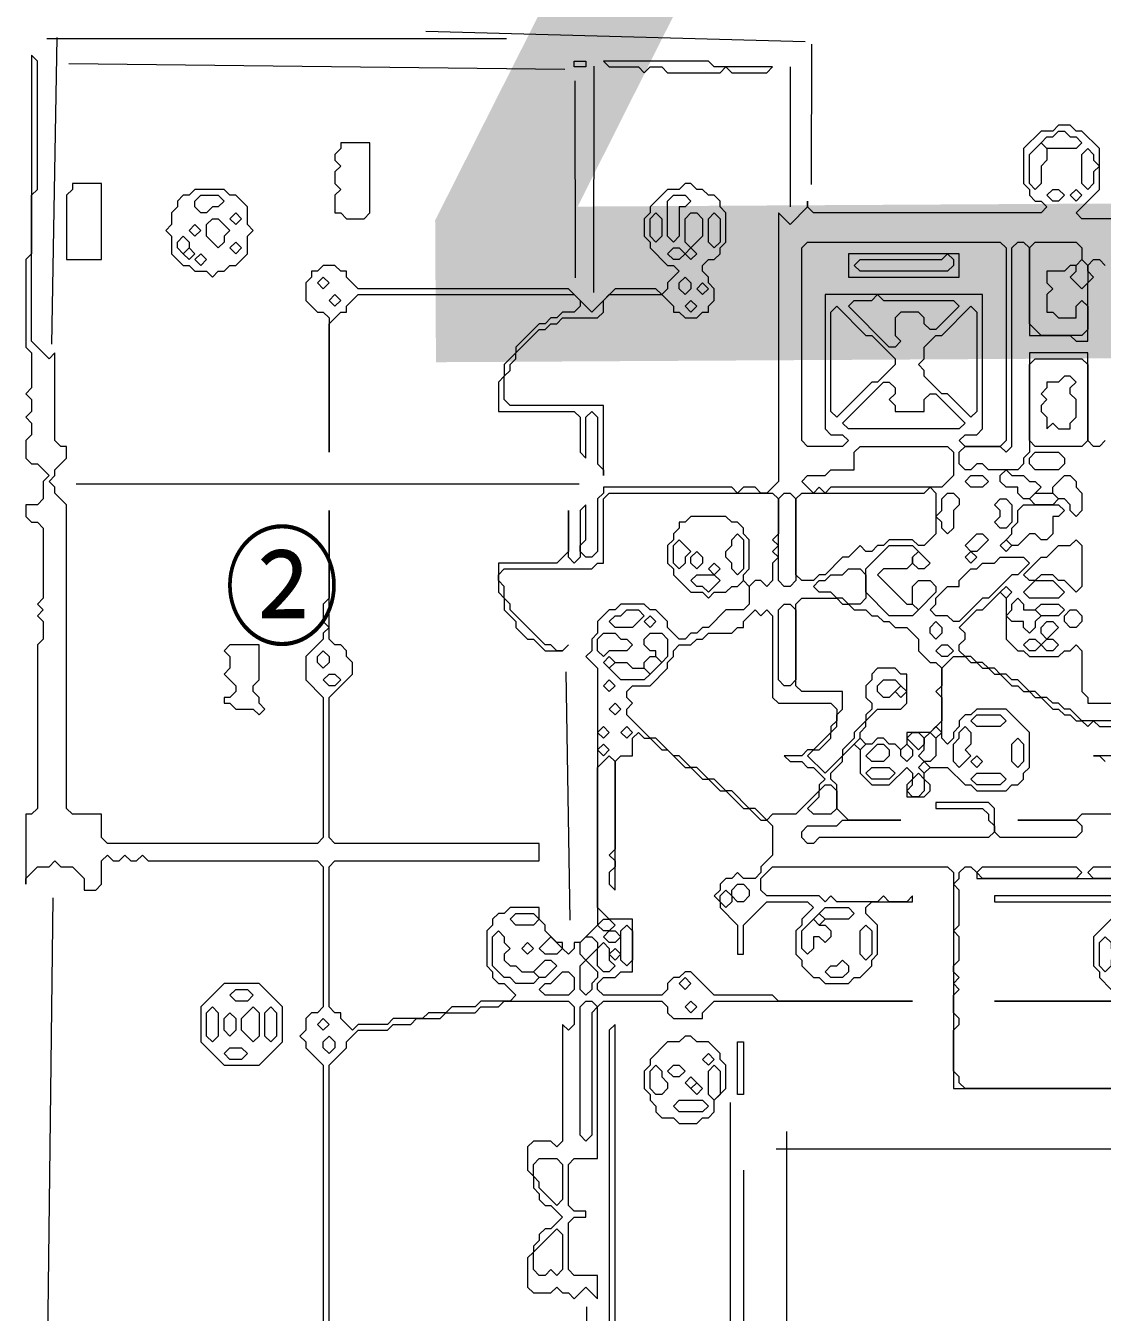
# Model space of a CAD drawing. Extents: x -538 to 2048, y 10 to 1392.
# Drawn here: x 752 to 936.5, y 846.7 to 1067 of the extents above; entities that cross this region are included whole.
import ezdxf

# ---------------------------------------------------------------- set-up
doc = ezdxf.new("R2010")
doc.units = 0
for name, color, linetype, lineweight in [('OCR_TEXT', 6, 'Continuous', 0), ('TRACE_CURVE', 6, 'Continuous', 0), ('TRACE_STRAIGHT', 5, 'Continuous', 0), ('TRACE_TEXT_SYMBOL', 6, 'Continuous', 0)]:
    doc.layers.add(name, color=color, linetype=linetype, lineweight=lineweight)
doc.styles.add('wqy-unicode', font='wqy-unicode.lff')

msp = doc.modelspace()

# ---------------------------------------------------------------- linework, layer by layer
at = {"layer": 'TRACE_CURVE', "color": 6}
for points in [[(753, 1062), (753, 1028), (752, 1027), (752, 1012), (753, 1011), (753, 1005), (752, 1004), (753, 1003), (753, 1001), (752, 1000), (753, 999), (753, 997), (752, 996), (752, 993), (753, 992), (754, 992), (756, 990), (755, 989), (755, 986), (754, 985), (752, 985), (752, 983), (753, 982), (754, 982), (755, 981), (755, 969), (754, 968), (755, 967), (754, 966), (755, 965), (755, 962), (754, 961), (754, 933), (753, 932), (752, 932), (752, 920), (752, 921), (754, 923), (756, 923), (757, 924), (758, 923), (760, 923), (762, 921), (762, 919), (764, 919), (765, 920), (765, 924), (766, 925), (767, 924), (768, 924), (769, 925), (770, 924), (771, 924), (772, 925), (773, 924), (802, 924), (803, 923), (803, 899), (802, 898), (801, 898), (800, 897), (800, 895), (799, 894), (800, 893)], [(804, 923), (805, 924), (840, 924), (840, 927), (805, 927), (804, 928), (804, 952), (808, 956), (808, 958), (807, 959), (807, 960), (806, 961), (805, 961), (804, 962), (804, 984), (804, 969), (803, 968), (803, 965), (804, 964), (803, 963), (803, 962), (800, 959), (800, 955), (803, 952), (803, 928), (802, 927), (766, 927), (765, 928), (765, 932), (760, 932), (759, 933), (759, 985), (757, 987), (757, 988), (756, 989), (757, 990), (757, 991), (759, 993), (759, 995), (758, 995), (757, 996), (757, 1011), (756, 1010), (753, 1013), (753, 1038), (754, 1039), (754, 1061), (753, 1062)], [(960, 1034), (933, 1034), (932, 1035), (936, 1039), (936, 1046), (933, 1049), (932, 1049), (931, 1050), (929, 1050), (928, 1049), (926, 1049), (923, 1046), (923, 1040), (924, 1039), (924, 1038), (925, 1037), (926, 1037), (927, 1036), (926, 1035), (887, 1035), (886, 1036), (886, 1037), (886, 1036), (883, 1033), (881, 1035), (881, 989), (879, 987), (878, 987), (877, 988), (875, 988), (874, 987), (873, 988), (851, 988), (851, 987), (850, 986), (850, 977), (849, 976), (848, 976), (847, 977), (847, 978), (848, 979), (848, 985), (847, 984), (847, 976), (846, 975), (845, 976), (845, 984), (845, 977), (843, 975), (833, 975), (833, 970), (834, 969), (834, 967), (836, 965)], [(937, 996), (936, 995), (935, 995), (934, 996), (934, 1011), (924, 1011), (924, 994), (923, 993), (923, 992), (922, 991), (917, 991), (916, 992), (915, 992), (914, 991), (913, 991), (912, 992), (912, 994), (913, 995), (919, 995), (920, 994), (921, 995), (921, 1029), (922, 1030), (923, 1030), (924, 1029), (924, 1014), (931, 1014), (932, 1013), (934, 1013), (934, 1023), (935, 1024), (934, 1025), (934, 1026), (935, 1027), (936, 1027), (937, 1026)], [(836, 965), (836, 964), (838, 962), (839, 962), (841, 960), (844, 960), (845, 961), (844, 960), (843, 960), (842, 961), (841, 961), (835, 967), (835, 968), (834, 969), (834, 971), (833, 972), (833, 973), (834, 974), (849, 974), (850, 975), (851, 975), (851, 986), (852, 987), (880, 987), (881, 986), (881, 980), (880, 979), (881, 978), (880, 977), (881, 976), (880, 975), (880, 972), (879, 971), (878, 972), (877, 972), (876, 971), (875, 972), (875, 973), (876, 974), (876, 979), (875, 980), (875, 981), (874, 982), (873, 982), (872, 983), (866, 983), (865, 982), (864, 982), (864, 981), (863, 980), (863, 979), (862, 978), (862, 975), (863, 974), (863, 973), (866, 970), (868, 970), (869, 969), (870, 970), (872, 970), (873, 971), (874, 971), (875, 972), (876, 971)], [(876, 971), (876, 968), (875, 967), (872, 967), (869, 964), (868, 964), (867, 963), (866, 963), (865, 962), (864, 962), (862, 964), (862, 965), (860, 967), (859, 967), (858, 968), (854, 968), (853, 967), (852, 967), (850, 965), (850, 963), (849, 962), (849, 960), (848, 959), (850, 957), (850, 913), (847, 910), (846, 910), (846, 909), (845, 908), (844, 909), (844, 910), (843, 910), (841, 912), (841, 913), (840, 914), (840, 916), (835, 916), (834, 915), (833, 915), (832, 914), (832, 913), (831, 912), (831, 906), (832, 905), (832, 904), (833, 903), (834, 903), (836, 901), (835, 900), (830, 900), (829, 899), (825, 899), (824, 898), (821, 898), (820, 897), (815, 897), (814, 896), (809, 896), (808, 895), (806, 897), (806, 898), (805, 898), (804, 899), (804, 923)], [(943, 948), (933, 948), (931, 950), (930, 950), (929, 951), (928, 951), (927, 952), (926, 952), (925, 953), (924, 953), (922, 955), (921, 955), (920, 956), (919, 956), (918, 957), (917, 957), (916, 958), (915, 958), (914, 959), (913, 959), (912, 960), (912, 961), (913, 962), (913, 963), (912, 964), (915, 967), (916, 967), (919, 970), (920, 969), (920, 962), (922, 960), (923, 960), (924, 959), (929, 959), (930, 960), (931, 960), (932, 961), (933, 960), (933, 953), (934, 952), (934, 951), (943, 951)], [(884, 968), (885, 969), (891, 969), (892, 968), (893, 968), (894, 967), (896, 967), (897, 966), (898, 966), (899, 965), (900, 965), (901, 964), (903, 964), (905, 962), (905, 960), (907, 958), (908, 958), (909, 957), (909, 954), (908, 953), (909, 952), (909, 948), (907, 946), (903, 946), (903, 944), (902, 943), (901, 944), (900, 944), (899, 945), (898, 945), (897, 944), (896, 944), (895, 945), (895, 946), (896, 947), (896, 948), (898, 950), (902, 950), (903, 951), (903, 956), (902, 956), (901, 957), (898, 957), (897, 956), (897, 955), (896, 954), (896, 952), (897, 951), (897, 950), (896, 949), (896, 948), (894, 946), (894, 945), (892, 943), (892, 942), (889, 939), (886, 942), (887, 943), (888, 943), (890, 945), (890, 946), (891, 947), (891, 949), (892, 950)], [(892, 950), (892, 953), (885, 953), (884, 954), (884, 968)], [(891, 930), (892, 931), (902, 931), (893, 931), (891, 933), (891, 937), (890, 938), (890, 939), (892, 941), (892, 942), (894, 944), (895, 943), (895, 939), (897, 937), (900, 937), (903, 940), (904, 939), (904, 938), (903, 937), (903, 935), (906, 935), (907, 936), (907, 937), (906, 938), (906, 939), (907, 940), (910, 940), (913, 937), (914, 937), (915, 936), (920, 936), (921, 937), (922, 937), (923, 938), (923, 939), (924, 940), (924, 946), (920, 950), (915, 950), (914, 949), (913, 949), (912, 948), (912, 947), (911, 946), (911, 945), (910, 944), (909, 945), (909, 957), (911, 959)], [(911, 959), (913, 959), (914, 958), (915, 958), (916, 957), (917, 957), (918, 956), (919, 956), (921, 954), (922, 954), (923, 953), (924, 953), (925, 952), (926, 952), (928, 950), (929, 950), (930, 949), (931, 949), (932, 948), (933, 948), (934, 947), (935, 948), (936, 947), (942, 947)], [(853, 926), (852, 925), (853, 924), (853, 923), (852, 922), (852, 920), (853, 919), (853, 941), (854, 942), (856, 942), (856, 945), (857, 946), (858, 945), (859, 945), (861, 943), (862, 943), (865, 940), (866, 940), (868, 938), (869, 938), (871, 936), (872, 936), (875, 933), (876, 933), (878, 931), (879, 931), (880, 930), (880, 925), (878, 923), (878, 922), (877, 921), (875, 921), (874, 922), (873, 921), (872, 921), (871, 920), (871, 919), (870, 918), (871, 917), (871, 916), (874, 913), (874, 908), (875, 908), (875, 913), (879, 917), (886, 917), (887, 916), (885, 914), (885, 913), (884, 912), (884, 908), (885, 907), (885, 906), (887, 904), (888, 904), (889, 903), (893, 903), (894, 904), (895, 904), (897, 906), (897, 907), (898, 908), (898, 913), (896, 915)], [(842, 865), (844, 863), (842, 861), (841, 861), (840, 860), (840, 859), (839, 858), (839, 857), (838, 856), (838, 851), (839, 850), (842, 850), (843, 851), (844, 850), (845, 850), (846, 849), (848, 851), (850, 849), (850, 853), (846, 853), (845, 854), (845, 862), (846, 863), (848, 863), (848, 864), (846, 864), (845, 865), (845, 872), (846, 873), (850, 873), (850, 899), (851, 900), (861, 900), (862, 899), (862, 898), (863, 897), (868, 897), (868, 898), (870, 900), (904, 900), (881, 900), (880, 901), (870, 901), (866, 905), (865, 905), (864, 904), (863, 904), (862, 903), (862, 902), (861, 901), (851, 901), (850, 902), (850, 903), (851, 904), (853, 904), (854, 905), (856, 905), (856, 914), (852, 914), (850, 916), (850, 940), (852, 942), (853, 941), (853, 926)], [(938, 942), (935, 942), (936, 942), (937, 941)], [(940, 932), (933, 932), (932, 931), (922, 931), (932, 931), (933, 930), (933, 929), (932, 928), (919, 928), (918, 929), (918, 933), (917, 934), (908, 934), (908, 933), (916, 933), (917, 932), (917, 931), (918, 930), (918, 929), (917, 928), (888, 928), (887, 927), (886, 927), (885, 928), (885, 929), (886, 930), (891, 930)], [(896, 915), (896, 916), (897, 917), (904, 917), (904, 918), (903, 917), (900, 917), (899, 918), (898, 917), (891, 917), (890, 918), (889, 917), (888, 918), (879, 918), (878, 919), (878, 921), (880, 923), (910, 923), (911, 922), (911, 885), (961, 885), (913, 885), (912, 886), (912, 887), (911, 888), (911, 895), (912, 896), (912, 897), (911, 898), (911, 901), (912, 902), (911, 903), (912, 904), (911, 905), (911, 906), (912, 907), (912, 911), (911, 912), (912, 913), (912, 919), (911, 920), (912, 921), (912, 922), (913, 923), (914, 923), (915, 922), (915, 921), (943, 921)], [(804, 844), (804, 889), (807, 892), (807, 893), (809, 895), (814, 895), (815, 896), (818, 896), (819, 897), (823, 897), (824, 898), (829, 898), (830, 899), (833, 899), (834, 900), (845, 900), (846, 899), (846, 896), (845, 895), (844, 896), (844, 876), (843, 875), (842, 876), (839, 876), (838, 875), (838, 871), (839, 870), (839, 868), (840, 867), (840, 866), (841, 865), (842, 865)], [(800, 893), (800, 892), (803, 889), (803, 837)]]:
    msp.add_lwpolyline(points, dxfattribs=at)
for points in [[(928, 1048), (929, 1049), (930, 1049), (931, 1048), (932, 1048), (933, 1047), (932, 1046), (927, 1046), (926, 1047), (927, 1048)], [(926, 1047), (927, 1046), (927, 1044), (926, 1043), (926, 1040), (925, 1039), (924, 1040), (924, 1045)], [(933, 1045), (934, 1046), (935, 1045), (935, 1044), (936, 1043), (935, 1042), (935, 1040), (934, 1039), (933, 1040)], [(927, 1038), (928, 1039), (929, 1039), (930, 1038), (929, 1037), (928, 1037)], [(931, 1038), (932, 1039), (933, 1038), (932, 1037)], [(885, 1029), (886, 1030), (919, 1030), (920, 1029), (920, 996), (919, 995), (913, 995), (912, 996), (913, 997), (915, 997), (916, 998), (916, 1021), (889, 1021), (889, 998), (890, 997), (892, 997), (893, 996), (892, 995), (886, 995), (885, 996)], [(924, 1029), (925, 1030), (932, 1030), (933, 1029), (933, 1027), (932, 1026), (931, 1026), (930, 1025), (927, 1025), (927, 1023), (928, 1022), (927, 1021), (927, 1018), (928, 1018), (929, 1017), (932, 1017), (932, 1019), (933, 1020), (934, 1019), (934, 1015), (933, 1014), (926, 1014), (924, 1016)], [(932, 1026), (933, 1027), (934, 1026), (934, 1023), (933, 1022), (931, 1024), (932, 1025)], [(897, 1020), (898, 1021), (899, 1020), (911, 1020), (912, 1019), (908, 1015), (907, 1015), (906, 1016), (906, 1017), (905, 1018), (902, 1018), (901, 1017), (901, 1014), (902, 1013), (901, 1012), (900, 1012), (893, 1019), (894, 1020)], [(890, 1018), (891, 1019), (896, 1014), (897, 1014), (901, 1010), (901, 1009), (898, 1006), (897, 1006), (891, 1000), (890, 1001)], [(914, 1019), (915, 1018), (915, 1001), (914, 1000), (910, 1004), (909, 1004), (906, 1007), (906, 1008), (905, 1009), (906, 1010), (906, 1012), (908, 1014), (909, 1014)], [(924, 1009), (925, 1010), (933, 1010), (934, 1009), (934, 996), (933, 995), (925, 995), (924, 996)], [(899, 1006), (900, 1006), (901, 1005), (901, 1004), (900, 1003), (901, 1002), (901, 1001), (906, 1001), (906, 1003), (907, 1004), (908, 1004), (913, 999), (912, 998), (893, 998), (892, 999)], [(894, 994), (895, 995), (910, 995), (911, 994), (911, 990), (909, 988), (890, 988), (889, 987), (888, 988), (887, 987), (885, 989), (886, 990), (889, 990), (890, 991), (894, 991)], [(924, 993), (925, 994), (929, 994), (930, 993), (930, 992), (929, 991), (925, 991), (924, 992)], [(913, 989), (914, 990), (916, 990), (917, 989), (916, 988), (914, 988)], [(919, 990), (920, 991), (921, 990), (923, 990), (924, 989), (925, 989), (926, 988), (924, 986), (923, 986), (922, 987), (922, 988), (920, 988), (919, 989)], [(930, 990), (931, 990), (932, 989), (932, 988), (933, 987), (933, 984), (932, 983), (931, 984), (931, 985), (930, 986), (929, 986), (928, 987), (928, 988)], [(906, 987), (907, 988), (908, 987), (908, 980), (906, 978), (905, 978), (904, 979), (900, 979), (899, 978), (898, 978), (897, 977), (896, 977), (895, 978), (893, 976), (892, 976), (889, 973), (888, 973), (887, 972), (885, 972), (884, 973), (884, 986), (885, 987)], [(881, 986), (882, 987), (883, 987), (884, 986), (884, 972), (883, 971), (882, 971), (881, 972)], [(909, 986), (910, 987), (911, 987), (912, 986), (912, 985), (911, 984), (911, 981), (910, 980), (909, 981), (909, 982), (908, 983), (909, 984)], [(918, 985), (919, 986), (920, 986), (921, 985), (921, 982), (920, 981), (919, 981), (918, 982), (919, 983), (919, 984)], [(924, 986), (925, 987), (928, 987), (929, 986), (928, 985), (925, 985)], [(922, 984), (923, 985), (929, 985), (930, 984), (929, 983), (928, 983), (928, 980), (927, 979), (926, 979), (925, 980), (924, 980), (922, 978), (921, 978), (920, 979), (921, 980), (921, 981), (922, 982)], [(863, 978), (864, 979), (866, 977), (865, 976), (865, 975), (864, 974), (863, 975)], [(873, 979), (874, 980), (875, 979), (875, 974), (874, 973), (873, 974), (873, 975), (872, 976), (872, 977), (873, 978)], [(915, 980), (916, 980), (917, 979), (915, 977), (914, 977), (913, 978)], [(919, 978), (920, 979), (921, 978), (920, 977)], [(931, 978), (932, 979), (933, 978), (933, 971), (932, 970), (930, 972), (929, 972), (928, 973), (926, 973), (925, 972), (924, 972), (923, 973), (926, 976), (927, 976), (929, 978)], [(866, 976), (867, 977), (868, 976), (868, 975), (867, 974), (866, 975)], [(900, 978), (904, 978), (905, 977), (904, 976), (904, 975), (903, 974), (899, 974), (898, 973), (903, 968), (904, 968), (905, 967), (904, 966), (900, 966), (896, 970), (896, 974)], [(904, 976), (905, 977), (907, 975), (906, 974), (905, 974), (904, 975)], [(913, 976), (914, 977), (915, 976), (914, 975)], [(869, 974), (870, 975), (871, 974), (870, 973)], [(892, 973), (893, 974), (895, 974), (896, 973), (896, 969), (895, 968), (893, 968), (892, 969), (891, 969), (890, 970), (888, 970), (887, 971), (888, 972), (889, 972), (890, 973)], [(918, 975), (919, 976), (923, 976), (924, 975), (922, 973), (921, 973), (917, 969), (916, 969), (912, 965), (911, 965), (910, 966), (908, 966), (907, 967), (908, 968), (908, 969), (910, 971), (912, 971), (912, 972), (914, 974), (915, 974), (916, 975)], [(866, 972), (867, 973), (870, 973), (871, 972), (869, 970), (868, 971), (867, 971)], [(904, 971), (905, 972), (907, 972), (908, 971), (908, 970), (905, 967), (904, 968)], [(925, 972), (928, 972), (930, 970), (929, 969), (924, 969), (923, 970)], [(919, 970), (920, 971), (921, 970), (920, 969)], [(881, 967), (882, 968), (883, 968), (884, 967), (884, 955), (883, 954), (882, 954), (881, 955)], [(921, 968), (922, 969), (923, 968), (923, 967), (925, 967), (926, 966), (925, 965), (925, 964), (924, 963), (923, 964), (923, 965), (921, 965), (920, 966), (921, 967)], [(925, 967), (926, 968), (929, 968), (930, 967), (929, 966), (926, 966)], [(854, 966), (855, 967), (857, 967), (858, 966), (856, 964), (853, 964), (852, 965), (853, 966)], [(877, 967), (878, 966), (879, 967), (880, 966), (880, 952), (881, 951), (890, 951), (891, 950), (891, 948), (890, 947), (890, 946), (887, 943), (886, 943), (885, 942), (882, 942), (883, 941), (885, 941), (886, 940), (887, 940), (889, 938), (888, 937), (888, 936), (884, 932), (880, 932), (879, 931), (877, 933), (876, 933), (873, 936), (872, 936), (870, 938), (869, 938), (867, 940), (866, 940), (864, 942), (863, 942), (860, 945), (859, 945), (855, 949), (855, 950), (856, 951), (855, 952), (855, 953), (856, 954), (859, 954), (862, 957), (862, 958), (863, 959), (863, 960), (864, 961), (866, 961), (867, 962), (868, 962), (869, 963), (873, 963), (874, 964), (875, 964), (875, 965)], [(858, 965), (859, 966), (860, 965), (859, 964)], [(930, 966), (931, 967), (932, 967), (933, 966), (933, 965), (932, 964), (931, 964), (930, 965)], [(850, 962), (851, 963), (853, 963), (854, 962), (855, 962), (856, 961), (855, 960), (852, 960), (851, 959), (850, 960)], [(858, 962), (859, 963), (861, 963), (862, 962), (862, 959), (861, 958), (860, 959), (860, 960), (859, 960), (858, 961)], [(907, 964), (908, 965), (909, 964), (909, 963), (908, 962), (907, 963)], [(926, 964), (927, 965), (928, 965), (929, 964), (927, 962), (926, 963)], [(908, 960), (909, 961), (910, 961), (911, 960), (910, 959), (909, 959)], [(923, 961), (924, 962), (925, 962), (926, 961), (925, 960), (924, 960)], [(926, 961), (927, 962), (928, 962), (929, 961), (928, 960), (927, 960)], [(802, 959), (803, 960), (804, 959), (804, 958), (803, 957), (802, 958)], [(851, 958), (852, 959), (853, 958), (852, 957)], [(858, 958), (859, 959), (860, 959), (861, 958), (859, 956), (858, 957)], [(852, 957), (853, 958), (855, 958), (856, 957), (858, 957), (859, 956), (858, 955), (854, 955)], [(803, 955), (804, 956), (805, 956), (806, 955), (805, 954), (804, 954)], [(851, 954), (852, 955), (853, 954), (852, 953)], [(898, 954), (899, 955), (901, 955), (902, 954), (900, 952), (899, 952), (898, 953)], [(901, 953), (902, 954), (903, 953), (902, 952)], [(852, 950), (853, 951), (854, 950), (853, 949)], [(914, 948), (915, 949), (919, 949), (920, 948), (919, 947), (915, 947)], [(850, 946), (851, 947), (852, 946), (851, 945)], [(854, 946), (855, 947), (856, 946), (855, 945)], [(903, 945), (904, 946), (905, 946), (906, 945), (906, 944), (905, 943)], [(906, 945), (907, 946), (908, 945), (908, 942), (907, 941), (906, 941), (905, 942), (906, 943)], [(907, 946), (908, 947), (909, 946), (908, 945)], [(912, 946), (913, 947), (914, 946), (914, 944), (913, 943), (914, 942), (912, 940), (911, 941), (911, 944), (912, 945)], [(850, 943), (851, 944), (852, 943), (851, 942)], [(894, 944), (895, 945), (896, 944), (895, 943)], [(898, 944), (899, 944), (900, 943), (900, 942), (899, 941), (897, 941), (896, 942)], [(902, 943), (903, 944), (904, 943), (904, 942), (903, 941), (902, 942)], [(921, 944), (922, 945), (923, 944), (923, 941), (922, 940), (921, 941)], [(905, 940), (906, 941), (907, 940), (906, 939)], [(914, 941), (915, 942), (916, 941), (915, 940)], [(896, 939), (897, 940), (900, 940), (901, 939), (900, 938), (897, 938)], [(904, 938), (905, 939), (906, 938), (906, 936), (905, 935), (904, 935), (903, 936), (904, 937)], [(914, 938), (915, 939), (919, 939), (920, 938), (919, 937), (915, 937)], [(888, 936), (889, 937), (890, 937), (891, 936), (891, 933), (890, 932), (887, 932), (886, 933), (888, 935)], [(915, 922), (916, 923), (932, 923), (933, 922), (932, 921), (916, 921)], [(934, 922), (935, 923), (959, 923), (960, 922), (959, 921), (935, 921)], [(871, 918), (872, 919), (873, 918), (873, 917), (872, 916), (871, 917)], [(873, 919), (874, 920), (875, 920), (876, 919), (876, 918), (875, 917), (874, 917), (873, 918)], [(835, 914), (836, 915), (839, 915), (840, 914), (839, 913), (836, 913)], [(887, 914), (888, 915), (889, 914), (888, 913)], [(888, 915), (889, 916), (893, 916), (894, 915), (893, 914), (889, 914)], [(850, 913), (851, 914), (852, 914), (853, 913), (852, 912), (851, 912)], [(854, 912), (855, 913), (856, 912), (856, 907), (855, 906), (854, 907)], [(887, 914), (888, 913), (889, 913), (890, 912), (890, 911), (889, 910), (888, 911), (887, 911), (887, 909), (886, 908), (885, 909), (885, 912)], [(895, 912), (896, 913), (897, 912), (897, 908), (896, 907), (895, 908)], [(832, 911), (833, 912), (834, 911), (834, 910), (835, 909), (834, 908), (834, 907), (835, 906), (836, 906), (837, 905), (839, 905), (840, 904), (839, 903), (836, 903), (835, 904), (834, 904), (832, 906)], [(842, 911), (844, 909), (843, 908), (841, 908), (840, 909)], [(847, 910), (848, 911), (849, 911), (850, 910), (850, 909), (848, 907), (847, 908)], [(851, 911), (852, 912), (853, 912), (854, 911), (853, 910), (852, 910)], [(837, 909), (838, 910), (839, 909), (838, 908)], [(850, 909), (851, 910), (852, 909), (852, 907), (853, 906), (852, 905), (851, 905), (850, 906)], [(852, 908), (853, 909), (854, 908), (853, 907)], [(841, 907), (842, 907), (843, 906), (841, 904), (840, 904), (839, 905)], [(847, 906), (848, 907), (850, 905), (850, 904), (849, 903), (849, 902), (848, 901), (847, 902)], [(891, 906), (892, 907), (893, 906), (893, 905), (892, 904), (890, 904), (889, 905), (890, 906)], [(844, 905), (845, 905), (846, 904), (846, 902), (845, 901), (841, 901), (840, 902), (841, 903), (842, 903)], [(864, 903), (865, 904), (866, 903), (865, 902)], [(847, 899), (848, 900), (849, 900), (850, 899), (849, 898), (849, 877), (848, 876), (847, 877)], [(865, 899), (866, 900), (867, 899), (866, 898)], [(802, 896), (803, 897), (804, 896), (803, 895)], [(803, 893), (804, 894), (805, 893), (805, 892), (804, 891), (803, 892)], [(839, 872), (840, 873), (843, 873), (844, 872), (844, 866), (843, 865), (840, 868), (840, 869), (839, 870)], [(843, 861), (844, 860), (844, 854), (843, 853), (842, 854), (841, 853), (840, 853), (839, 854), (839, 857)]]:
    msp.add_lwpolyline(points, close=True, dxfattribs=at)
at = {"layer": 'TRACE_STRAIGHT', "color": 5}
for p, q in [((755.62, 1064.88), (834.38, 1064.88)), ((756.45, 1012.5), (757.37, 1065.03)), ((820.58, 1066.09), (885.6, 1064.34)), ((886.68, 1039.83), (886.73, 1063.88)), ((759.37, 1060.59), (844.38, 1059.63)), ((849.36, 1021.38), (849.4, 1060.13)), ((883, 1060), (883, 1036)), ((846.09, 1057.63), (846.14, 1023.87)), ((760.62, 988.56), (846.87, 988.59)), ((844.56, 956.36), (845.26, 913.85)), ((755.39, 808.89), (756.71, 917.66)), ((872.75, 802.62), (872.81, 882.63)), ((882.36, 877.63), (882.4, 807.63)), ((880.62, 874.7), (1016.87, 874.68)), ((875, 871), (875, 802)), ((848.09, 847.62), (848.2, 753.87))]:
    msp.add_line(p, q, dxfattribs=at)
at = {"layer": 'TRACE_TEXT_SYMBOL', "color": 6}
for points in [[(846, 1061), (848, 1061), (848, 1060), (846, 1060)], [(851, 1061), (852, 1060), (857, 1060), (858, 1059), (859, 1060), (861, 1060), (862, 1059), (871, 1059), (872, 1060), (873, 1059), (879, 1059), (880, 1060), (870, 1060), (869, 1061)], [(806, 1047), (806, 1046), (805, 1045), (805, 1044), (806, 1043), (805, 1042), (805, 1040), (806, 1039), (805, 1038), (805, 1035), (806, 1035), (807, 1034), (810, 1034), (811, 1035), (811, 1047)], [(760, 1040), (760, 1039), (759, 1038), (759, 1027), (765, 1027), (765, 1040)], [(781, 1039), (780, 1038), (779, 1038), (778, 1037), (778, 1036), (777, 1035), (777, 1033), (776, 1032), (777, 1031), (777, 1028), (779, 1026), (780, 1026), (781, 1025), (783, 1025), (784, 1024), (785, 1025), (786, 1025), (787, 1026), (788, 1026), (790, 1028), (790, 1031), (791, 1032), (790, 1033), (790, 1036), (788, 1038), (787, 1038), (786, 1039)], [(781, 1037), (782, 1038), (785, 1038), (786, 1037), (785, 1036), (784, 1036), (783, 1035), (782, 1035), (781, 1036)], [(862, 1037), (863, 1038), (865, 1038), (866, 1037), (865, 1036), (864, 1036), (864, 1031), (863, 1030), (862, 1031)], [(783, 1033), (784, 1034), (785, 1034), (787, 1032), (786, 1031), (786, 1030), (785, 1029), (783, 1031)], [(787, 1034), (788, 1035), (789, 1034), (788, 1033)], [(859, 1034), (860, 1035), (861, 1034), (861, 1031), (860, 1030), (859, 1031)], [(865, 1034), (866, 1035), (867, 1035), (868, 1034), (868, 1031), (866, 1029), (865, 1030)], [(869, 1034), (870, 1035), (871, 1034), (871, 1030), (870, 1029), (869, 1030)], [(780, 1032), (781, 1033), (782, 1032), (781, 1031)], [(778, 1030), (779, 1031), (780, 1030), (780, 1029), (779, 1028), (778, 1029)], [(787, 1029), (788, 1030), (789, 1029), (788, 1028)], [(779, 1028), (780, 1029), (781, 1028), (780, 1027)], [(781, 1027), (782, 1028), (783, 1027), (782, 1026)], [(862, 1028), (863, 1029), (864, 1029), (865, 1028), (864, 1027), (863, 1027)], [(865, 1028), (866, 1029), (867, 1028), (866, 1027)], [(893, 1028), (893, 1024), (912, 1024), (912, 1028)], [(909, 1027), (910, 1028), (911, 1027), (911, 1026), (910, 1025), (895, 1025), (894, 1026), (895, 1027)], [(802, 1023), (803, 1024), (804, 1023), (803, 1022)], [(864, 1023), (865, 1024), (866, 1023), (866, 1022), (865, 1021), (864, 1022)], [(867, 1022), (868, 1023), (869, 1022), (868, 1021)], [(804, 1020), (805, 1021), (806, 1020), (805, 1019)], [(865, 1019), (866, 1020), (867, 1019), (866, 1018)], [(930, 1007), (929, 1006), (927, 1006), (927, 1005), (926, 1004), (927, 1003), (926, 1002), (926, 1001), (927, 1000), (927, 998), (928, 999), (929, 998), (931, 998), (931, 999), (932, 1000), (932, 1003), (931, 1004), (931, 1005), (932, 1006), (931, 1007)], [(787, 961), (786, 960), (787, 959), (787, 957), (786, 956), (788, 954), (788, 953), (787, 952), (786, 952), (786, 951), (787, 951), (788, 950), (791, 950), (792, 949), (793, 950), (792, 951), (792, 952), (791, 953), (791, 954), (792, 955), (792, 961)], [(918, 918), (918, 917), (941, 917), (941, 918)], [(936, 910), (937, 911), (938, 910), (938, 909), (939, 908), (938, 907), (938, 906), (937, 905), (936, 906)], [(786, 903), (782, 899), (782, 893), (786, 889), (792, 889), (796, 893), (796, 899), (792, 903)], [(787, 901), (788, 902), (790, 902), (791, 901), (790, 900), (788, 900)], [(783, 898), (784, 899), (785, 898), (785, 894), (784, 893), (783, 894)], [(786, 897), (787, 898), (788, 897), (788, 895), (787, 894), (786, 895)], [(791, 899), (792, 898), (792, 894), (791, 893), (789, 895), (789, 897)], [(793, 898), (794, 899), (795, 898), (795, 894), (794, 893), (793, 894)], [(853, 896), (852, 895), (852, 842), (853, 842)], [(865, 894), (864, 893), (862, 893), (859, 890), (859, 889), (858, 888), (858, 885), (859, 884), (859, 883), (860, 882), (860, 881), (861, 880), (863, 880), (864, 879), (867, 879), (868, 880), (869, 880), (870, 881), (870, 883), (872, 885), (872, 889), (871, 890), (871, 891), (869, 893), (867, 893), (866, 894)], [(874, 893), (875, 893), (875, 884), (874, 884)], [(786, 891), (787, 892), (789, 892), (790, 891), (789, 890), (787, 890)], [(868, 890), (869, 891), (870, 890), (869, 889)], [(859, 888), (860, 889), (861, 888), (861, 887), (862, 886), (862, 885), (861, 884), (860, 884), (859, 885)], [(862, 888), (863, 889), (864, 889), (865, 888), (864, 887), (863, 887)], [(869, 888), (870, 889), (871, 888), (871, 884), (870, 883), (869, 884)], [(865, 886), (866, 887), (867, 886), (866, 885)], [(866, 885), (867, 886), (868, 885), (867, 884)], [(863, 882), (864, 883), (868, 883), (869, 882), (868, 881), (864, 881)]]:
    msp.add_lwpolyline(points, close=True, dxfattribs=at)
for points in [[(865, 1040), (864, 1039), (862, 1039), (859, 1036), (859, 1035), (858, 1034), (858, 1031), (859, 1030), (859, 1029), (862, 1026), (863, 1026), (864, 1025), (862, 1023), (862, 1022), (861, 1021), (860, 1022), (853, 1022), (849, 1018), (845, 1022), (809, 1022), (807, 1024), (807, 1025), (806, 1025), (805, 1026), (803, 1026), (802, 1025), (801, 1025), (801, 1024), (800, 1023), (800, 1020), (802, 1018), (803, 1018), (804, 1017), (804, 994), (804, 1016), (806, 1018), (807, 1018), (807, 1019), (809, 1021), (846, 1021), (847, 1020), (847, 1019), (846, 1018), (844, 1018), (843, 1017), (842, 1017), (841, 1016), (840, 1016), (836, 1012), (836, 1011), (834, 1009), (834, 1007), (833, 1006), (833, 1001), (846, 1001), (847, 1000), (847, 994), (848, 993), (848, 1000), (849, 1001), (850, 1000), (850, 992), (851, 991), (851, 990)], [(851, 990), (851, 1002), (835, 1002), (834, 1003), (834, 1007), (835, 1008), (835, 1009), (836, 1010), (836, 1011), (840, 1015), (841, 1015), (842, 1016), (843, 1016), (844, 1017), (850, 1017), (851, 1018), (851, 1020), (852, 1021), (861, 1021), (863, 1019), (863, 1018), (864, 1018), (865, 1017), (867, 1017), (868, 1018), (869, 1018), (869, 1019), (870, 1020), (870, 1022), (869, 1023), (869, 1024), (868, 1025), (868, 1026), (869, 1027), (870, 1027), (871, 1028), (871, 1029), (872, 1030), (872, 1035), (871, 1036), (871, 1037), (870, 1038), (869, 1038), (868, 1039), (867, 1039), (866, 1040), (865, 1040)], [(939, 915), (935, 911), (935, 906), (936, 905), (936, 904), (938, 902)], [(939, 900), (918, 900), (946, 900)]]:
    msp.add_lwpolyline(points, dxfattribs=at)

# ---------------------------------------------------------------- texts
at = {"layer": 'OCR_TEXT', "color": 6, "style": 'wqy-unicode', "width": 0.72}
msp.add_text('Z1Z2无道压', height=239.509, rotation=0.3293, dxfattribs=at).set_placement((814.99, 1009.37))
at = {"layer": 'OCR_TEXT', "color": 6, "style": 'wqy-unicode', "width": 0.884404}
msp.add_text('②', height=16.43, dxfattribs=at).set_placement((786, 962.71))

doc.saveas('drawing.dxf')
